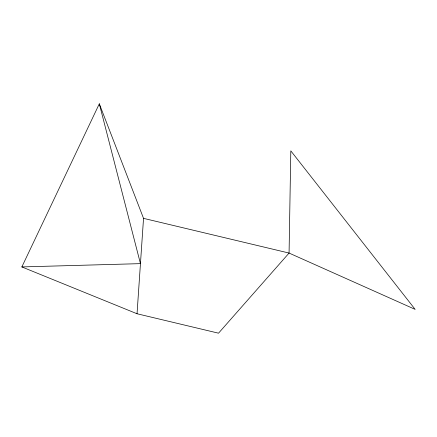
<?xml version="1.0" encoding="UTF-8"?>
<svg xmlns="http://www.w3.org/2000/svg" width="437" height="437" viewBox="0 0 437 437"><rect width="100%" height="100%" fill="white"/><g stroke="black" fill="none" stroke-linecap="round" stroke-linejoin="round"><path stroke-width="0.66" d="M137.038 313.755L143.533 218.358L99.314 103.815L21.85 266.925L137.038 313.755L218.527 333.185L289.07 253.061L290.807 150.858L415.15 309.385L289.07 253.061L143.533 218.358M21.85 266.925L140.452 263.637L99.314 103.815"/></g></svg>
